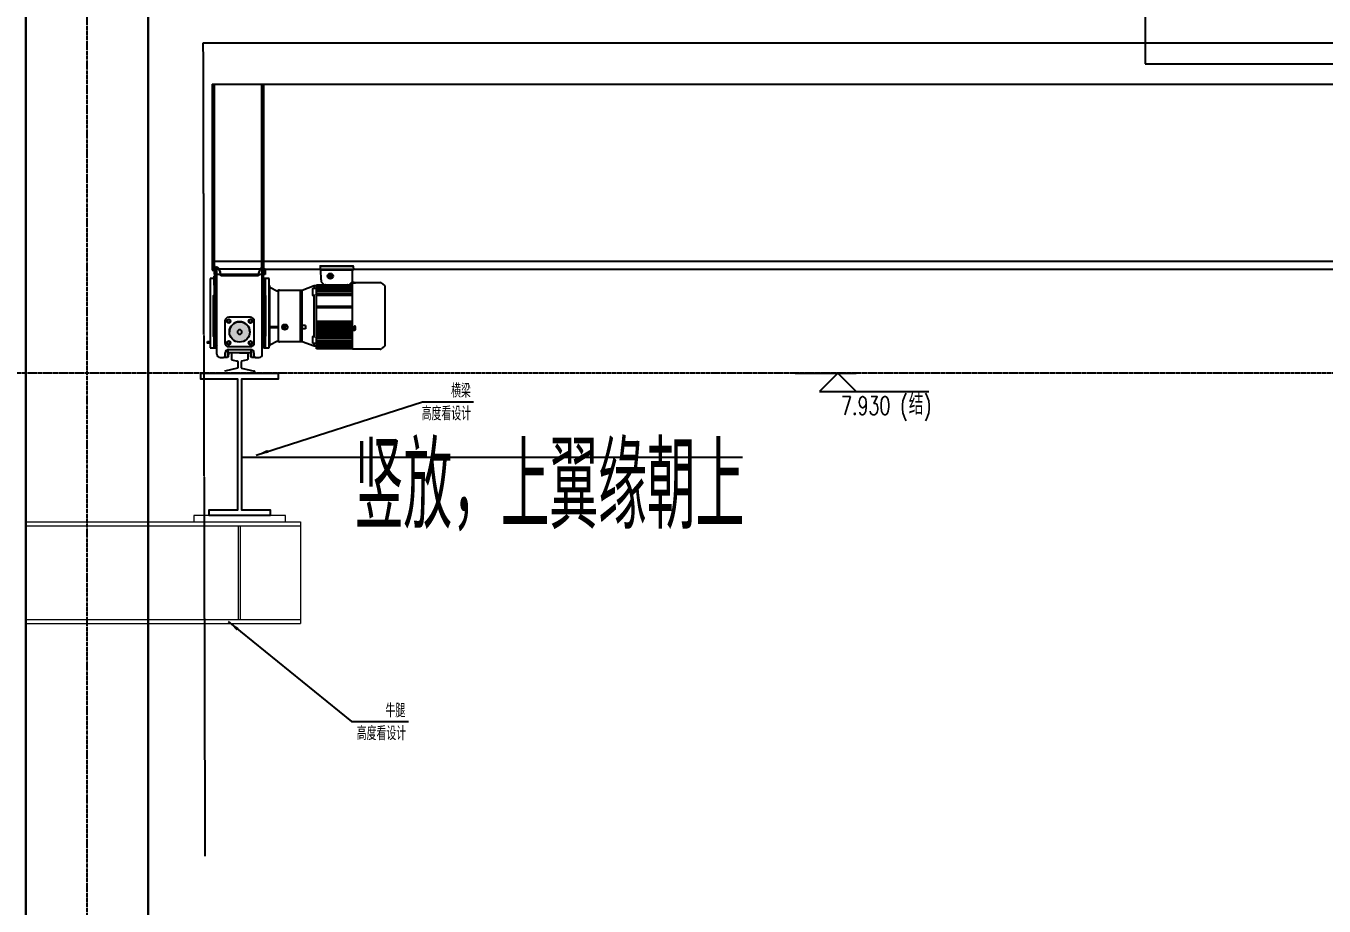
# Model space of a CAD drawing. Extents: x -1899985 to 1774885, y 556286 to 2175695.
# Drawn here: x -1769410 to -1763031, y 573569 to 577893 of the extents above; entities that cross this region are included whole.
import ezdxf
from ezdxf.enums import TextEntityAlignment as Align

# ---------------------------------------------------------------- set-up
doc = ezdxf.new("R2010")
doc.units = 0
doc.header["$LTSCALE"] = 10
doc.header["$MEASUREMENT"] = 0
for name, pattern in [('20剖面图$0$__DASH', [0.35, 0.25, -0.1]), ('20剖面图$0$DASH', [0.35, 0.25, -0.1]), ('20剖面图$0$DOTE', [2.42, 2, -0.2, 0.02, -0.2]), ('20剖面图$0$HIDDEN', [0.375, 0.25, -0.125])]:
    doc.linetypes.add(name, pattern=pattern)
doc.layers.get('Defpoints').update_dxf_attribs({"color": 210})
for name, color, linetype in [('20剖面图$0$06A-01-03', 7, 'Continuous'), ('20剖面图$0$5剖面线层', 2, 'Continuous'), ('20剖面图$0$A-AXIS-DOTE', 14, '20剖面图$0$DOTE'), ('20剖面图$0$A-LIN-V', 9, 'Continuous'), ('20剖面图$0$A-SFCE', 30, 'Continuous'), ('20剖面图$0$COLUMN', 9, 'Continuous'), ('20剖面图$0$CRANE', 11, '20剖面图$0$HIDDEN'), ('20剖面图$0$DIM_ELEV', 3, 'Continuous'), ('20剖面图$0$FAG16-10.01MA1-被', 7, 'Continuous'), ('20剖面图$0$FAG16-10.02MA1-被', 7, 'Continuous'), ('20剖面图$0$FAG16-10MA1-端梁结构', 7, 'Continuous'), ('20剖面图$0$FAG16-20.02MA1-轴', 7, 'Continuous'), ('20剖面图$0$FHSGH10105-主梁-01', 7, 'Continuous'), ('20剖面图$0$FHSGH10105-主梁-02', 7, 'Continuous'), ('20剖面图$0$FHSGH10105-主梁-04', 7, 'Continuous'), ('20剖面图$0$FHSGH10105-主梁-06', 7, 'Continuous'), ('20剖面图$0$G80接口', 7, 'Continuous'), ('20剖面图$0$G80箱体', 7, 'Continuous'), ('20剖面图$0$PUB_TEXT', 7, 'Continuous'), ('20剖面图$0$S-SGJ', 21, 'Continuous'), ('20剖面图$0$六角头螺栓_M5-135', 7, 'Continuous'), ('20剖面图$0$后端盖', 7, 'Continuous'), ('20剖面图$0$左缓冲器_M', 7, 'Continuous'), ('20剖面图$0$建-尺寸', 3, 'Continuous'), ('20剖面图$0$建-引出', 3, 'Continuous'), ('20剖面图$0$建-文字', 7, 'Continuous'), ('20剖面图$0$接线盒', 7, 'Continuous'), ('20剖面图$0$接线盒盖', 7, 'Continuous'), ('20剖面图$0$机壳', 7, 'Continuous'), ('20剖面图$0$电机接线盒密封垫', 7, 'Continuous'), ('20剖面图$0$端梁装置_M', 7, 'Continuous'), ('20剖面图$0$端盖', 7, 'Continuous'), ('20剖面图$0$连接板', 7, 'Continuous'), ('20剖面图$0$齿轴1', 7, 'Continuous'), ('A-LIN-V', 9, 'Continuous')]:
    doc.layers.add(name, color=color, linetype=linetype)
doc.layers.add('20剖面图$0$S-bkl', color=4, linetype='Continuous', lineweight=0)
doc.styles.add('20剖面图$0$_TCH_DIM', font='SIMPLEX', dxfattribs={"bigfont": 'GBCBIG'})
doc.styles.add('20剖面图$0$A-DIM_T3', font='SIMPLEX', dxfattribs={"width": 0.705882, "bigfont": 'GBCBIG'})
doc.styles.add('20剖面图$0$A-STANDARD', font='SIMPLEX', dxfattribs={"bigfont": 'GBCBIG'})
doc.styles.add('20剖面图$0$TSSD_Rein', font='tj-romans1.shx', dxfattribs={"width": 0.7, "bigfont": 'tj-hztxt.shx'})
doc.dimstyles.new('20剖面图$0$A-DIM&&50', dxfattribs={"dimtxt": 148.75, "dimasz": 50, "dimexe": 50, "dimexo": 50, "dimgap": 63.125, "dimtad": 1, "dimdec": 0, "dimzin": 0, "dimdsep": 46, "dimtxsty": '20剖面图$0$A-DIM_T3', "dimblk": '20剖面图$0$_ArchTick', "dimcen": 0.09, "dimclrt": 7, "dimazin": 2, "dimtfac": 1, "dimtdec": 0, "dimtix": 1, "dimtmove": 2, "dimatfit": 3, "dimfxl": 1, "dimtolj": 1, "dimtzin": 0, "dimarcsym": 0})

# ---------------------------------------------------------------- blocks, each defined once
blk = doc.blocks.new('20剖面图$0$_ArchTick')
at = {"color": 0, "linetype": 'ByBlock', "const_width": 0.4}
blk.add_lwpolyline([(-0.5, -0.5), (0.5, 0.5)], dxfattribs=at)
blk = doc.blocks.new('*D548')
at = {"layer": '20剖面图$0$建-尺寸', "color": 0, "lineweight": -2, "transparency": 16777216}
for p, q in [((-519.6, 2150), (-519.6, 2200)), ((-160, 2150), (-569.6, 2150)), ((-519.6, 2100), (-519.6, 2150)), ((-160, 2100), (-569.6, 2100)), ((-519.6, 2100), (-519.6, 2050))]:
    blk.add_line(p, q, dxfattribs=at)
at = {"layer": 'Defpoints', "color": 0, "transparency": 16777216}
for p in [(-519.6, 2150), (-110, 2150), (-110, 2100)]:
    blk.add_point(p, dxfattribs=at)
at = {"layer": '20剖面图$0$建-尺寸', "color": 0, "lineweight": -2, "transparency": 16777216, "xscale": 50, "yscale": 50, "zscale": 50}
for p, rotation in [((-519.6, 2150), 270), ((-519.6, 2100), 90)]:
    blk.add_blockref('20剖面图$0$_ArchTick', p, dxfattribs=dict(at, rotation=rotation))
at = {"layer": '20剖面图$0$建-尺寸', "color": 7, "transparency": 16777216, "insert": (-657.1, 2125), "char_height": 148.75, "attachment_point": 5, "rotation": 90, "style": '20剖面图$0$A-DIM_T3'}
blk.add_mtext('\\A1;50', dxfattribs=at)
blk = doc.blocks.new('*D549')
at = {"layer": '20剖面图$0$建-尺寸', "color": 0, "lineweight": -2, "transparency": 16777216}
for p, q in [((-160, 2100), (-569.6, 2100)), ((-519.6, 300), (-519.6, 2100)), ((-160, 300), (-569.6, 300))]:
    blk.add_line(p, q, dxfattribs=at)
at = {"layer": 'Defpoints', "color": 0, "transparency": 16777216}
for p in [(-519.6, 2100), (-110, 2100), (-110, 300)]:
    blk.add_point(p, dxfattribs=at)
at = {"layer": '20剖面图$0$建-尺寸', "color": 0, "lineweight": -2, "transparency": 16777216, "xscale": 50, "yscale": 50, "zscale": 50}
for p, rotation in [((-519.6, 2100), 90), ((-519.6, 300), 270)]:
    blk.add_blockref('20剖面图$0$_ArchTick', p, dxfattribs=dict(at, rotation=rotation))
at = {"layer": '20剖面图$0$建-尺寸', "color": 7, "transparency": 16777216, "insert": (-657.1, 1200), "char_height": 148.75, "attachment_point": 5, "rotation": 90, "style": '20剖面图$0$A-DIM_T3'}
blk.add_mtext('\\A1;1800', dxfattribs=at)
blk = doc.blocks.new('*D550')
at = {"layer": '20剖面图$0$建-尺寸', "color": 0, "lineweight": -2, "transparency": 16777216}
for p, q in [((-519.6, 300), (-519.6, 350)), ((-160, 300), (-569.6, 300)), ((-519.6, 0), (-519.6, 300)), ((-160, 0), (-569.6, 0)), ((-519.6, 0), (-519.6, -50))]:
    blk.add_line(p, q, dxfattribs=at)
at = {"layer": 'Defpoints', "color": 0, "transparency": 16777216}
for p in [(-519.6, 300), (-110, 300), (-110, 0)]:
    blk.add_point(p, dxfattribs=at)
at = {"layer": '20剖面图$0$建-尺寸', "color": 0, "lineweight": -2, "transparency": 16777216, "xscale": 50, "yscale": 50, "zscale": 50}
for p, rotation in [((-519.6, 300), 270), ((-519.6, 0), 90)]:
    blk.add_blockref('20剖面图$0$_ArchTick', p, dxfattribs=dict(at, rotation=rotation))
at = {"layer": '20剖面图$0$建-尺寸', "color": 7, "transparency": 16777216, "insert": (-657.1, 150), "char_height": 148.75, "attachment_point": 5, "rotation": 90, "style": '20剖面图$0$A-DIM_T3'}
blk.add_mtext('\\A1;300', dxfattribs=at)
blk = doc.blocks.new('*D551')
at = {"layer": '20剖面图$0$建-尺寸', "color": 0, "lineweight": -2, "transparency": 16777216}
for p, q in [((-3050, 650), (-3050, 1110.2)), ((3050, 650), (3050, 1110.2)), ((-3050, 1060.2), (3050, 1060.2))]:
    blk.add_line(p, q, dxfattribs=at)
at = {"layer": 'Defpoints', "color": 0, "transparency": 16777216}
for p in [(3050, 1060.2), (-3050, 600), (3050, 600)]:
    blk.add_point(p, dxfattribs=at)
at = {"layer": '20剖面图$0$建-尺寸', "color": 0, "lineweight": -2, "transparency": 16777216, "xscale": 50, "yscale": 50, "zscale": 50, "rotation": 180}
blk.add_blockref('20剖面图$0$_ArchTick', (-3050, 1060.2), dxfattribs=at)
at = {"layer": '20剖面图$0$建-尺寸', "color": 0, "lineweight": -2, "transparency": 16777216, "xscale": 50, "yscale": 50, "zscale": 50}
blk.add_blockref('20剖面图$0$_ArchTick', (3050, 1060.2), dxfattribs=at)
at = {"layer": '20剖面图$0$建-尺寸', "color": 7, "transparency": 16777216, "insert": (382.4, 1197.7), "char_height": 148.75, "attachment_point": 5, "style": '20剖面图$0$A-DIM_T3'}
blk.add_mtext('\\A1;6100', dxfattribs=at)
blk = doc.blocks.new('20剖面图$0$zw$F472')
at = {"layer": '20剖面图$0$5剖面线层'}
h = blk.add_hatch(color=250, dxfattribs=at)
h.dxf.hatch_style = 1
h.paths.add_polyline_path([(78, 46, 1), (14, 46, 1)])
at = {"layer": '20剖面图$0$左缓冲器_M', "color": 7, "linetype": 'Continuous'}
for p, q in [((80, 92), (12, 92)), ((80, 92), (12, 92)), ((0, 80), (0, 12)), ((92, 12), (92, 80)), ((12, 0), (80, 0))]:
    blk.add_line(p, q, dxfattribs=at)
blk.add_circle((46, 46), 32, dxfattribs=at)
blk.add_circle((46, 46), 32, dxfattribs=at)
for centre, radius, start, end in [((12, 80), 12, 90, 180), ((12, 80), 12, 90, 180), ((12, 80), 5.76, 0, 359.9997), ((80, 80), 5.77, 0, 359.9997), ((80, 80), 5.76, 138.2865, 359.9997), ((80, 80), 12, 0, 90), ((80, 80), 12, 0, 90), ((80, 80), 5.76, 0, 30.6637), ((12, 80), 5.76, 179.9997, 359.9997), ((46, 46), 32, 0, 179.9997), ((80, 80), 5.76, 179.9997, 359.9997), ((12, 12), 12, 180, 270), ((12, 12), 5.76, 0, 359.9997), ((12, 12), 5.76, 179.9997, 359.9997), ((80, 12), 5.76, 0, 359.9997), ((80, 12), 5.76, 179.9997, 359.9997), ((80, 12), 5.77, 240.2721, 271.2954), ((80, 12), 5.77, 240.2724, 271.2951), ((80, 12), 12, 270, 0)]:
    blk.add_arc(centre, radius, start, end, dxfattribs=at)
at = {"layer": '20剖面图$0$端梁装置_M', "color": 7, "linetype": 'Continuous'}
for centre, start in [((12, 80), 0), ((80, 80), 0), ((12, 80), 179.9997), ((80, 80), 179.9997), ((12, 12), 0), ((12, 12), 179.9997), ((80, 12), 0), ((80, 12), 179.9997)]:
    blk.add_arc(centre, 4.8, start, 359.9997, dxfattribs=at)
blk = doc.blocks.new('20剖面图$0$3243243')
at = {"layer": '20剖面图$0$5剖面线层'}
h = blk.add_hatch(color=4, dxfattribs=at)
h.dxf.hatch_style = 1
h.paths.add_polyline_path([(1563064.9, 576038.9, 1), (1563037.7, 576038.9, 1)])
h = blk.add_hatch(color=4, dxfattribs=at)
h.dxf.hatch_style = 1
h.paths.add_polyline_path([(1562651.3, 575818.1, -0.999997), (1562666.4, 575818.1, -0.999997), (1562651.3, 575818.1)])
h.paths.add_polyline_path([(1562544.4, 575818.1, -0.999997), (1562559.5, 575818.1, -0.999997), (1562544.4, 575818.1)])
h.paths.add_polyline_path([(1562544.4, 575711.2, -0.999997), (1562559.5, 575711.2, -0.999996)])
h.paths.add_polyline_path([(1562651.3, 575711.2, -0.999997), (1562666.4, 575711.2, -0.999997)])
at = {"color": 6, "linetype": '20剖面图$0$DASH'}
for p, q in [((1570255.4, 577182.5), (1562425.4, 577182.5)), ((1562425.4, 577182.5), (1562434.8, 573190))]:
    blk.add_line(p, q, dxfattribs=at)
at = {"color": 4}
blk.add_line((1562734.6, 575744.2), (1562731.5, 575744.2), dxfattribs=at)
at = {"color": 4, "ltscale": 0.5}
for p, q in [((1562565.5, 575660.9), (1562565.5, 575629.8)), ((1562605.4, 575662.5), (1562567.1, 575662.5)), ((1562605.4, 575662.5), (1562643.7, 575662.5)), ((1562645.3, 575660.9), (1562645.3, 575629.8)), ((1562595.8, 575587), (1562533, 575572.5)), ((1562566.7, 575628.3), (1562595.8, 575621.6)), ((1562597, 575620.1), (1562597, 575588.5)), ((1562613.8, 575620.1), (1562613.8, 575588.5)), ((1562644.1, 575628.3), (1562615, 575621.6)), ((1562615, 575587), (1562677.8, 575572.5)), ((1562531.8, 575562.3), (1562655.4, 575562.3)), ((1562679, 575562.3), (1562655.4, 575562.3)), ((1562679, 575570.9), (1562679, 575562.3))]:
    blk.add_line(p, q, dxfattribs=at)
at = {"color": 4}
blk.add_lwpolyline([(1562447.3, 575717.5), (1562460.8, 575717.5), (1562460.8, 575709.7), (1562447.3, 575709.7)], close=True, dxfattribs=at)
at = {"color": 4, "ltscale": 0.5}
for centre, start, end in [((1562567.1, 575660.9), 90, 180), ((1562643.7, 575660.9), 0, 90), ((1562567.1, 575629.8), 180, 257), ((1562595.4, 575620.1), 0, 77), ((1562595.4, 575588.5), 283, 0), ((1562615.4, 575620.1), 103, 180), ((1562615.4, 575588.5), 180, 257), ((1562643.7, 575629.8), 282.99999, 0), ((1562533.4, 575570.9), 103, 180), ((1562677.4, 575570.9), 0, 77)]:
    blk.add_arc(centre, 1.57, start, end, dxfattribs=at)
at = {"layer": '20剖面图$0$06A-01-03', "color": 4, "linetype": 'Continuous'}
for p, q in [((1563160.9, 576006.9), (1563160.9, 576006.8)), ((1563160.9, 576006.9), (1563168, 576006.9)), ((1563168, 576006.8), (1563160.9, 576006.8)), ((1563160.9, 576006.8), (1563160.9, 576006)), ((1563160.9, 575783.4), (1563160.9, 576006)), ((1563160.9, 576006), (1563171.9, 576006)), ((1563168, 576006.9), (1563168, 576006.8)), ((1563168, 576006), (1563168, 576006.8)), ((1563175.8, 576006.5), (1563175.8, 576006.9)), ((1563175.8, 576006.9), (1563296.5, 576006.9)), ((1563301.3, 576005.3), (1563318.2, 575992)), ((1563321.2, 575700.6), (1563321.2, 575985.8)), ((1563168, 575783.4), (1563160.9, 575783.4)), ((1563171.9, 575774.1), (1563160.9, 575774.1)), ((1563160.9, 575774), (1563160.9, 575774.1)), ((1563160.9, 575679.5), (1563160.9, 575774)), ((1563160.9, 575774), (1563171.9, 575774)), ((1563168, 575788.9), (1563168, 575783.4)), ((1563175.8, 575777.9), (1563175.8, 575788.9)), ((1563168, 575679.5), (1563160.9, 575679.5)), ((1563296.5, 575679.5), (1563175.8, 575679.5)), ((1563318.2, 575694.4), (1563301.3, 575681.1))]:
    blk.add_line(p, q, dxfattribs=at)
for centre, radius, start, end in [((1563171.9, 576088.8), 81.9, 267.25098, 272.74902), ((1563296.5, 575999.1), 7.86, 51.84277, 90), ((1563313.3, 575985.8), 7.86, 0, 51.84277), ((1563171.9, 575788.9), 3.93, 359.65217, 180.34783), ((1563171.9, 575778), 3.91, 269.79706, 359.8507), ((1563171.9, 575777.9), 3.91, 269.78729, 359.86274), ((1563171.9, 575597.6), 81.9, 87.25098, 92.74902), ((1563296.5, 575687.3), 7.86, 270, 308.15723), ((1563313.3, 575700.6), 7.86, 308.15723, 0)]:
    blk.add_arc(centre, radius, start, end, dxfattribs=at)
blk.add_open_spline([(1563171.9, 576006), (1563172, 576006), (1563172.2, 576006), (1563172.4, 576006), (1563172.7, 576006), (1563173, 576006), (1563173.5, 576006.1), (1563174.1, 576006.1), (1563174.7, 576006.2), (1563175.2, 576006.2), (1563175.5, 576006.3), (1563175.7, 576006.3), (1563175.8, 576006.4), (1563175.8, 576006.4), (1563175.8, 576006.4), (1563175.8, 576006.5)], degree=3, knots=[0, 0, 0, 0, 0.041659, 0.083241, 0.124924, 0.187526, 0.250171, 0.374622, 0.499792, 0.624328, 0.7493, 0.81163, 0.874211, 0.937221, 1, 1, 1, 1], dxfattribs=at)
at = {"layer": '20剖面图$0$FAG16-10.01MA1-被', "color": 4, "linetype": 'Continuous'}
for p, q in [((1562546.1, 575677.6), (1562546.1, 575638.9)), ((1562549.6, 575642.1), (1562546.1, 575638.9)), ((1562549.6, 575642.1), (1562549.6, 575678.2)), ((1562550.4, 575658), (1562549.6, 575642.1)), ((1562655.7, 575662.5), (1562555.1, 575662.5)), ((1562661.2, 575642.2), (1562660.4, 575658)), ((1562661.2, 575678.2), (1562661.2, 575642.2)), ((1562664.5, 575638.9), (1562661.2, 575642.2)), ((1562664.5, 575638.9), (1562664.5, 575677.6)), ((1562546.1, 575638.9), (1562526.8, 575638.9)), ((1562684, 575638.9), (1562664.5, 575638.9))]:
    blk.add_line(p, q, dxfattribs=at)
for centre, start, end in [((1562555.1, 575657.8), 90, 177), ((1562655.7, 575657.8), 3, 90)]:
    blk.add_arc(centre, 4.71, start, end, dxfattribs=at)
at = {"layer": '20剖面图$0$FAG16-10.02MA1-被', "color": 4, "linetype": 'Continuous'}
for p, q in [((1562476.1, 575942.2), (1562479.3, 575945.3)), ((1562476.1, 575941.2), (1562476.1, 575942.2)), ((1562476.1, 575941.2), (1562476.1, 575744.2)), ((1562479.3, 575945.3), (1562479.3, 575944.3)), ((1562479.3, 575945.3), (1562484.5, 575945.3)), ((1562479.3, 575741.1), (1562479.3, 575944.3)), ((1562484.5, 575944.3), (1562484.5, 575945.3)), ((1562484.5, 575944.3), (1562484.5, 575741.1)), ((1562484.5, 575943), (1562487.5, 575943)), ((1562723.3, 575943), (1562726.3, 575943)), ((1562726.3, 575944.3), (1562726.3, 575945.3)), ((1562726.3, 575945.3), (1562731.5, 575945.3)), ((1562726.3, 575944.3), (1562726.3, 575741.1)), ((1562731.5, 575944.3), (1562731.5, 575945.3)), ((1562731.5, 575945.3), (1562734.6, 575942.2)), ((1562731.5, 575944.3), (1562731.5, 575741.1)), ((1562734.6, 575942.2), (1562734.6, 575941.2)), ((1562734.6, 575744.2), (1562734.6, 575941.2)), ((1562479.3, 575741.1), (1562476.1, 575744.2)), ((1562484.5, 575741.1), (1562479.3, 575741.1)), ((1562487.5, 575743.4), (1562484.5, 575743.4)), ((1562726.3, 575743.4), (1562723.3, 575743.4)), ((1562731.5, 575741.1), (1562726.3, 575741.1))]:
    blk.add_line(p, q, dxfattribs=at)
at = {"layer": '20剖面图$0$FAG16-10MA1-端梁结构', "color": 4, "linetype": 'Continuous'}
for p, q in [((1562487.5, 576085.2), (1562487.5, 575711.2)), ((1562493.8, 575654.6), (1562493.8, 576085.2)), ((1562698.1, 576047.3), (1562512.7, 576047.3)), ((1562512.7, 576041.1), (1562698.1, 576041.1)), ((1562717, 575654.6), (1562717, 576085.2)), ((1562723.3, 575711.2), (1562723.3, 576085.2)), ((1562731.1, 576027.1), (1562723.3, 576027.1)), ((1562731.1, 575995.6), (1562731.1, 576027.1)), ((1562731.1, 575995.6), (1562731.1, 575945.3)), ((1562479.7, 575717.5), (1562479.7, 575741.1)), ((1562479.7, 575717.5), (1562479.7, 575686.1)), ((1562487.5, 575686.1), (1562487.5, 575711.2)), ((1562723.3, 575711.2), (1562723.3, 575686.1)), ((1562731.1, 575741.1), (1562731.1, 575717.5)), ((1562731.1, 575686.1), (1562731.1, 575717.5)), ((1562479.7, 575686.1), (1562487.5, 575686.1)), ((1562534.7, 575646.8), (1562534.7, 575662.5)), ((1562550.4, 575678.2), (1562660.4, 575678.2)), ((1562676.1, 575662.5), (1562676.1, 575646.8)), ((1562723.3, 575686.1), (1562731.1, 575686.1)), ((1562509.5, 575638.9), (1562526.8, 575638.9)), ((1562684, 575638.9), (1562701.3, 575638.9))]:
    blk.add_line(p, q, dxfattribs=at)
for centre, radius, start, end in [((1562474, 576048.9), 38.7, 357.67665, 69.50368), ((1562457.8, 576043.7), 54.9, 357.2127, 49.05014), ((1562753, 576043.7), 54.9, 130.94986, 182.7873), ((1562736.8, 576048.9), 38.7, 110.49632, 182.32335), ((1562605.4, 575764.6), 11, 0, 180), ((1562512.7, 575711.2), 25.1, 180, 221.40962), ((1562605.4, 575764.6), 11, 180, 0), ((1562698.1, 575711.2), 25.1, 318.59038, 0), ((1562509.5, 575654.6), 15.7, 180, 270), ((1562526.8, 575646.8), 7.86, 270, 0), ((1562550.4, 575662.5), 15.7, 90, 180), ((1562660.4, 575662.5), 15.7, 0, 90), ((1562684, 575646.8), 7.86, 180, 270), ((1562701.3, 575654.6), 15.7, 270, 0)]:
    blk.add_arc(centre, radius, start, end, dxfattribs=at)
at = {"layer": '20剖面图$0$FAG16-20.02MA1-轴', "color": 4, "linetype": 'Continuous'}
for p, q in [((1562460.8, 576027.1), (1562460.8, 575995.6)), ((1562479.7, 576027.1), (1562460.8, 576027.1)), ((1562731.1, 576027.1), (1562731.1, 575995.6)), ((1562750, 576027.1), (1562731.1, 576027.1)), ((1562750, 575995.6), (1562750, 576027.1)), ((1562460.8, 575995.6), (1562460.8, 575717.5)), ((1562731.1, 575945.3), (1562731.1, 575995.6)), ((1562750, 575717.5), (1562750, 575995.6)), ((1562460.8, 575717.5), (1562460.8, 575686.1)), ((1562479.7, 575741.1), (1562479.7, 575717.5)), ((1562479.7, 575686.1), (1562479.7, 575717.5)), ((1562731.1, 575717.5), (1562731.1, 575741.1)), ((1562731.1, 575717.5), (1562731.1, 575686.1)), ((1562750, 575686.1), (1562750, 575717.5)), ((1562460.8, 575686.1), (1562479.7, 575686.1)), ((1562731.1, 575686.1), (1562750, 575686.1))]:
    blk.add_line(p, q, dxfattribs=at)
at = {"layer": '20剖面图$0$FHSGH10105-主梁-01', "color": 4, "linetype": 'Continuous'}
for p, q in [((1562470.6, 576982.5), (1562470.6, 576224.5)), ((1562479.7, 576982.5), (1562479.7, 576224.5)), ((1562470.6, 576224.5), (1562479.7, 576224.5)), ((1562470.6, 576224.5), (1562470.6, 576067.4)), ((1562479.7, 576224.5), (1562479.7, 576067.4)), ((1562470.6, 576067.4), (1562479.7, 576067.4))]:
    blk.add_line(p, q, dxfattribs=at)
at = {"layer": '20剖面图$0$FHSGH10105-主梁-02', "color": 4, "linetype": 'Continuous'}
for p, q in [((1562715.4, 576224.9), (1562715.4, 576982.5)), ((1562724.4, 576224.9), (1562724.4, 576982.5)), ((1562715.4, 576072.5), (1562715.4, 576224.9)), ((1562724.4, 576224.9), (1562715.4, 576224.9)), ((1562724.4, 576072.5), (1562724.4, 576224.9)), ((1562724.4, 576072.5), (1562715.4, 576072.5))]:
    blk.add_line(p, q, dxfattribs=at)
at = {"layer": '20剖面图$0$FHSGH10105-主梁-04', "color": 4, "linetype": 'Continuous'}
blk.add_line((1562470.6, 576982.5), (1570255.4, 576982.5), dxfattribs=at)
at = {"layer": '20剖面图$0$FHSGH10105-主梁-06', "color": 4, "linetype": 'Continuous'}
for p, q in [((1562479.7, 576111.8), (1562715.4, 576111.8)), ((1562724.4, 576111.8), (1570255.4, 576111.8)), ((1562731.1, 576072.5), (1570255.4, 576072.5))]:
    blk.add_line(p, q, dxfattribs=at)
at = {"layer": '20剖面图$0$G80接口', "color": 4, "linetype": 'Continuous'}
for p, q in [((1562904.8, 575715.9), (1562904.8, 575970.5)), ((1562904.8, 575970.5), (1562912.6, 575970.5)), ((1562912.6, 575970.5), (1562972.3, 575992.5)), ((1562912.6, 575796.1), (1562912.6, 575970.5)), ((1562964.5, 575978.9), (1562964.5, 575978.3)), ((1562964.5, 575977.6), (1562964.5, 575978.3)), ((1562983.3, 575978.3), (1562964.5, 575978.3)), ((1562964.5, 575968.6), (1562964.5, 575977.6)), ((1562964.5, 575966.5), (1562964.5, 575968.6)), ((1562964.5, 575943.4), (1562964.5, 575966.5)), ((1562972.3, 575992.5), (1562972.3, 575979)), ((1562972.3, 575992.5), (1562983.3, 575992.5)), ((1562983.3, 575987.1), (1562983.3, 575980.1)), ((1562983.3, 575968.6), (1562983.3, 575977.6)), ((1562983.3, 575953.1), (1562983.3, 575962.9)), ((1562964.5, 575943.4), (1562964.5, 575941.1)), ((1562972.3, 575739.5), (1562972.3, 575946.9)), ((1562983.3, 575889.9), (1562983.3, 575944.8)), ((1562983.3, 575816), (1562983.3, 575882.3)), ((1562929.6, 575796.1), (1562912.6, 575796.1)), ((1562912.6, 575780.3), (1562912.6, 575796.1)), ((1562929.6, 575780.3), (1562912.6, 575780.3)), ((1562912.6, 575715.9), (1562912.6, 575780.3)), ((1562983.3, 575801.2), (1562983.3, 575810)), ((1562983.3, 575784.3), (1562983.3, 575792.1)), ((1562983.3, 575766.4), (1562983.3, 575774.9)), ((1562912.6, 575715.9), (1562904.8, 575715.9)), ((1562972.3, 575693.9), (1562912.6, 575715.9)), ((1562964.5, 575745.3), (1562964.5, 575743)), ((1562964.5, 575719.9), (1562964.5, 575743)), ((1562964.5, 575717.8), (1562964.5, 575719.9)), ((1562964.5, 575708.9), (1562964.5, 575717.8)), ((1562964.5, 575708.1), (1562964.5, 575708.9)), ((1562964.5, 575708.1), (1562964.5, 575707.5)), ((1562983.3, 575708.1), (1562964.5, 575708.1)), ((1562972.3, 575693.9), (1562972.3, 575707.4)), ((1562983.3, 575753.5), (1562983.3, 575760.5)), ((1562983.3, 575741.6), (1562983.3, 575746.5)), ((1562983.3, 575723.5), (1562983.3, 575733.3)), ((1562983.3, 575708.9), (1562983.3, 575717.8)), ((1562983.3, 575693.9), (1562972.3, 575693.9))]:
    blk.add_line(p, q, dxfattribs=at)
for centre, radius, start, end in [((1562972, 575979), 0.34, 332.07694, 0.27003), ((1564540.7, 576449.1), 1646.8, 197.68749, 197.74706), ((1562971.5, 575946.9), 0.868, 359.56701, 17.36443), ((1562957.9, 575788.2), 29.4, 164.48016, 195.51984), ((1564541.2, 575237.2), 1647.3, 162.25295, 162.3125), ((1562971.5, 575739.5), 0.868, 342.63557, 0.43299), ((1562972, 575707.4), 0.34, 359.72997, 27.92306)]:
    blk.add_arc(centre, radius, start, end, dxfattribs=at)
for points, knots in [([(1562972.3, 575978.8), (1562972.3, 575978.8), (1562972.2, 575978.7), (1562972.2, 575978.6), (1562972.1, 575978.5), (1562972, 575978.5), (1562972, 575978.4), (1562972, 575978.4), (1562972, 575978.4), (1562971.9, 575978.4), (1562971.9, 575978.4), (1562971.9, 575978.4), (1562971.9, 575978.4), (1562971.8, 575978.4), (1562971.8, 575978.4), (1562971.8, 575978.3), (1562971.8, 575978.3), (1562971.8, 575978.3), (1562971.8, 575978.3), (1562971.8, 575978.3), (1562971.8, 575978.3), (1562971.8, 575978.3), (1562971.8, 575978.3), (1562971.8, 575978.3)], [0, 0, 0, 0, 0.125, 0.25, 0.375, 0.5, 0.625, 0.625, 0.65625, 0.65625, 0.6875, 0.75, 0.875, 0.875, 0.9375, 0.96875, 0.984375, 0.988281, 0.988281, 0.990234, 0.990234, 0.992187, 1, 1, 1, 1]), ([(1562972.3, 575707.6), (1562972.3, 575707.6), (1562972.2, 575707.7), (1562972.2, 575707.8), (1562972.1, 575707.9), (1562972.1, 575707.9), (1562972, 575708), (1562972, 575708), (1562972, 575708), (1562972, 575708), (1562971.9, 575708), (1562971.9, 575708.1), (1562971.8, 575708.1), (1562971.8, 575708.1), (1562971.8, 575708.1), (1562971.8, 575708.1), (1562971.8, 575708.1), (1562971.8, 575708.1), (1562971.8, 575708.1), (1562971.8, 575708.1), (1562971.8, 575708.1)], [0, 0, 0, 0, 0.125, 0.25, 0.375, 0.5, 0.5, 0.5625, 0.5625, 0.625, 0.75, 0.875, 0.875, 0.9375, 0.96875, 0.984375, 0.988281, 0.988281, 0.992188, 1, 1, 1, 1])]:
    blk.add_open_spline(points, degree=3, knots=knots, dxfattribs=at)
at = {"layer": '20剖面图$0$G80箱体', "color": 4, "linetype": 'Continuous'}
for p, q in [((1562750, 575992.5), (1562754.7, 575992.5)), ((1562754.7, 575693.9), (1562754.7, 575992.5)), ((1562754.7, 575984.6), (1562757.8, 575983)), ((1562757.8, 575983), (1562787.7, 575967.3)), ((1562787.7, 575967.3), (1562792.2, 575967.3)), ((1562795.7, 575967.3), (1562792.2, 575967.3)), ((1562794.8, 575964), (1562794.8, 575793.7)), ((1562801, 575970.5), (1562904.8, 575970.5)), ((1562904.8, 575970.5), (1562904.8, 575715.9)), ((1562757.8, 575790.6), (1562787.7, 575790.6)), ((1562757.8, 575785.8), (1562787.7, 575785.8)), ((1562787.7, 575790.6), (1562792.2, 575790.6)), ((1562787.7, 575790.6), (1562787.7, 575785.8)), ((1562787.7, 575785.8), (1562792.2, 575785.8)), ((1562794.8, 575782.7), (1562794.8, 575722.4)), ((1562795.7, 575793.6), (1562795.7, 575782.8)), ((1562757.8, 575703.4), (1562787.7, 575719.1)), ((1562787.7, 575719.1), (1562792.2, 575719.1)), ((1562792.2, 575719.1), (1562795.7, 575719.1)), ((1562904.8, 575715.9), (1562801, 575715.9)), ((1562754.7, 575693.9), (1562750, 575693.9)), ((1562757.8, 575703.4), (1562754.7, 575701.8))]:
    blk.add_line(p, q, dxfattribs=at)
for radius in [13.4, 5.43]:
    blk.add_circle((1562827.8, 575788.2), radius, dxfattribs=at)
for centre, radius, start, end in [((1562801.1, 575964), 6.35, 147.95699, 180.0192), ((1562801, 575964.2), 6.29, 90, 149.58944), ((1562757.8, 575793.7), 3.14, 180, 270), ((1562757.8, 575782.7), 3.14, 90, 180), ((1562801.1, 575722.4), 6.35, 179.98073, 212.04308), ((1562801, 575722.2), 6.29, 210.38929, 270)]:
    blk.add_arc(centre, radius, start, end, dxfattribs=at)
for points, degree, knots in [([(1562794.8, 575793.7), (1562794.8, 575793.3), (1562794.7, 575792.9), (1562794.4, 575792.1), (1562794.1, 575791.8), (1562793.5, 575791.2), (1562793.2, 575791), (1562792.4, 575790.6), (1562792, 575790.6), (1562791.6, 575790.6)], 3, [0, 0, 0, 0, 0.25, 0.25, 0.5, 0.5, 0.75, 0.75, 1, 1, 1, 1]), ([(1562791.6, 575785.8), (1562792, 575785.8), (1562792.4, 575785.8), (1562793.2, 575785.5), (1562793.5, 575785.2), (1562794.1, 575784.6), (1562794.4, 575784.3), (1562794.7, 575783.5), (1562794.8, 575783.1), (1562794.8, 575782.7)], 3, [0, 0, 0, 0, 0.25, 0.25, 0.5, 0.5, 0.75, 0.75, 1, 1, 1, 1]), ([(1562792.2, 575790.6), (1562792.9, 575790.6), (1562793.5, 575790.8), (1562794.1, 575791), (1562794.6, 575791.4), (1562794.8, 575791.6), (1562795, 575791.8), (1562795.2, 575792.1), (1562795.4, 575792.4), (1562795.5, 575792.6), (1562795.6, 575792.9), (1562795.7, 575793.3), (1562795.7, 575793.6)], 2, [0, 0, 0, 0.25, 0.25, 0.5, 0.5, 0.625, 0.625, 0.75, 0.75, 0.875, 0.875, 1, 1, 1]), ([(1562795.7, 575782.8), (1562795.7, 575783.5), (1562795.4, 575784), (1562795.2, 575784.3), (1562795, 575784.6), (1562794.8, 575784.8), (1562794.6, 575785), (1562794.1, 575785.4), (1562793.5, 575785.6), (1562792.9, 575785.8), (1562792.2, 575785.8)], 2, [0, 0, 0, 0.25, 0.25, 0.375, 0.375, 0.5, 0.5, 0.75, 0.75, 1, 1, 1])]:
    blk.add_open_spline(points, degree=degree, knots=knots, dxfattribs=at)
at = {"layer": '20剖面图$0$六角头螺栓_M5-135', "color": 4, "linetype": 'Continuous'}
for p, q in [((1562983.3, 575971), (1563002.7, 575971)), ((1563002.7, 575971), (1563157.8, 575971)), ((1563002.7, 575715.4), (1562983.3, 575715.4)), ((1563157.8, 575715.4), (1563002.7, 575715.4))]:
    blk.add_line(p, q, dxfattribs=at)
at = {"layer": '20剖面图$0$后端盖', "color": 4, "linetype": 'Continuous'}
for p, q in [((1563157.8, 576004), (1563157.8, 576004.3)), ((1563157.8, 576004.3), (1563160.9, 576004.3)), ((1563157.8, 576004), (1563157.8, 576002.7)), ((1563157.8, 576002.7), (1563157.8, 575994.9)), ((1563157.8, 575987.1), (1563157.8, 575980.1)), ((1563157.8, 575978.7), (1563160.9, 575978.7)), ((1563157.8, 575978.4), (1563157.8, 575967.7)), ((1563157.8, 575956.3), (1563157.8, 575956.5)), ((1563157.8, 575956.3), (1563157.8, 575953.1)), ((1563157.8, 575945.6), (1563157.8, 575889.9)), ((1563157.8, 575883.6), (1563157.8, 575816)), ((1563157.8, 575810), (1563157.8, 575801.6)), ((1563157.8, 575795.6), (1563157.8, 575780.8)), ((1563157.8, 575774.9), (1563157.8, 575766.4)), ((1563157.8, 575760.5), (1563157.8, 575752.8)), ((1563157.8, 575746.5), (1563157.8, 575740.8)), ((1563157.8, 575732.8), (1563157.8, 575730.1)), ((1563157.8, 575729.9), (1563157.8, 575730.1)), ((1563157.8, 575718.7), (1563157.8, 575708)), ((1563160.9, 575707.7), (1563157.8, 575707.7)), ((1563157.8, 575682.4), (1563157.8, 575682.1)), ((1563160.9, 575682.1), (1563157.8, 575682.1))]:
    blk.add_line(p, q, dxfattribs=at)
blk.add_circle((1563171.9, 575788.2), 2.55, dxfattribs=at)
at = {"layer": '20剖面图$0$接线盒', "color": 4, "linetype": 'Continuous'}
for p, q in [((1563005.8, 576021.3), (1563004.9, 576069.6)), ((1563159.7, 576021.3), (1563160.5, 576069.6)), ((1563005.8, 576021.3), (1563005.9, 576012.7)), ((1563006.9, 576010.5), (1563021.2, 575996.5)), ((1563021.8, 575996.5), (1563021.2, 575996.5)), ((1563021.8, 575996.5), (1563028.1, 575996.5)), ((1563029.6, 575996.5), (1563028.1, 575996.5)), ((1563029.6, 575996.5), (1563135.8, 575996.5)), ((1563137.4, 575996.5), (1563135.8, 575996.5)), ((1563137.4, 575996.5), (1563143.6, 575996.5)), ((1563144.3, 575996.5), (1563143.6, 575996.5)), ((1563144.3, 575996.5), (1563158.6, 576010.5)), ((1563159.5, 576012.7), (1563159.7, 576021.3))]:
    blk.add_line(p, q, dxfattribs=at)
blk.add_circle((1563051.3, 576038.9), 13.6, dxfattribs=at)
for centre, start, end in [((1563009.1, 576012.8), 181, 225.5), ((1563156.4, 576012.8), 314.5, 359)]:
    blk.add_arc(centre, 3.14, start, end, dxfattribs=at)
at = {"layer": '20剖面图$0$接线盒盖', "color": 4, "linetype": 'Continuous'}
for p, q in [((1563002.1, 576089.5), (1563163.3, 576089.5)), ((1563002.1, 576089), (1563002.1, 576089.5)), ((1563002.1, 576089), (1563002.1, 576088.4)), ((1563002.1, 576088.4), (1563009.2, 576088.4)), ((1563009.2, 576088.4), (1563156.3, 576088.4)), ((1563156.3, 576088.4), (1563163.3, 576088.4)), ((1563163.3, 576089), (1563164.1, 576088.9)), ((1563001.3, 576087.7), (1563001, 576069.6)), ((1563001, 576069.6), (1563008.9, 576069.6)), ((1563008.9, 576069.6), (1563156.6, 576069.6)), ((1563156.6, 576069.6), (1563164.4, 576069.6)), ((1563164.1, 576087.7), (1563164.4, 576069.6))]:
    blk.add_line(p, q, dxfattribs=at)
for centre, radius, start, end in [((1563002.1, 576088.8), 0.79, 91.63649, 171.01573), ((1563002.1, 576088.8), 0.786, 90, 91.40028), ((1563163.3, 576088.8), 0.786, 88.59972, 90), ((1563158.3, 576089.3), 5, 356.84547, 3.15453), ((1563163.3, 576088.8), 0.791, 9.08588, 88.26189), ((1563163.3, 576087.7), 0.786, 1.00383, 89.99617), ((1563163.3, 576088.8), 0.785, 0.9973, 8.75076)]:
    blk.add_arc(centre, radius, start, end, dxfattribs=at)
blk.add_open_spline([(1563002.1, 576088.4), (1563001.9, 576088.4), (1563001.7, 576088.4), (1563001.4, 576088.1), (1563001.3, 576087.9), (1563001.3, 576087.7)], degree=3, knots=[0, 0, 0, 0, 0.5, 0.5, 1, 1, 1, 1], dxfattribs=at)
at = {"layer": '20剖面图$0$机壳', "color": 4, "linetype": 'Continuous'}
for p, q in [((1562983.3, 575991.8), (1562983.3, 575994.9)), ((1563157.8, 575994.9), (1562983.3, 575994.9)), ((1562983.3, 575987.1), (1562983.3, 575991.8)), ((1563157.8, 575991.8), (1562983.3, 575991.8)), ((1563157.8, 575987.1), (1562983.3, 575987.1)), ((1562983.3, 575975.9), (1562983.3, 575980.1)), ((1563157.8, 575980.1), (1562983.3, 575980.1)), ((1563157.8, 575975.9), (1562983.3, 575975.9)), ((1563157.8, 575972.6), (1562983.3, 575972.6)), ((1562983.3, 575965.6), (1562983.3, 575970.4)), ((1563157.8, 575970.4), (1562983.3, 575970.4)), ((1562983.3, 575962.9), (1562983.3, 575965.6)), ((1563157.8, 575965.6), (1562983.3, 575965.6)), ((1563157.8, 575994.9), (1563157.8, 575991.8)), ((1563157.8, 575991.8), (1563157.8, 575987.1)), ((1563157.8, 575980.1), (1563157.8, 575975.9)), ((1563157.8, 575970.4), (1563157.8, 575965.6)), ((1563157.8, 575965.6), (1563157.8, 575956.5)), ((1563157.8, 575953.6), (1562983.3, 575953.6)), ((1562983.3, 575951), (1562983.3, 575953.1)), ((1563157.8, 575953.1), (1562983.3, 575953.1)), ((1562983.3, 575944.8), (1562983.3, 575951)), ((1563157.8, 575951), (1562983.3, 575951)), ((1563157.8, 575944), (1562983.3, 575944)), ((1563157.8, 575953.1), (1563157.8, 575951)), ((1563157.8, 575951), (1563157.8, 575945.6)), ((1562983.3, 575887.7), (1562983.3, 575889.9)), ((1563157.8, 575889.9), (1562983.3, 575889.9)), ((1562983.3, 575882.9), (1562983.3, 575887.7)), ((1563157.8, 575887.7), (1562983.3, 575887.7)), ((1563157.8, 575882.3), (1562983.3, 575882.3)), ((1563157.8, 575889.9), (1563157.8, 575887.7)), ((1563157.8, 575887.7), (1563157.8, 575883.6)), ((1562983.3, 575813.6), (1562983.3, 575816)), ((1563157.8, 575816), (1562983.3, 575816)), ((1562983.3, 575810.4), (1562983.3, 575813.6)), ((1563157.8, 575813.6), (1562983.3, 575813.6)), ((1563157.8, 575810), (1562983.3, 575810)), ((1563157.8, 575801.6), (1562983.3, 575801.6)), ((1562983.3, 575798.4), (1562983.3, 575801.2)), ((1562983.3, 575792.1), (1562983.3, 575798.4)), ((1563157.8, 575798.4), (1562983.3, 575798.4)), ((1563157.8, 575792.1), (1562983.3, 575792.1)), ((1562983.3, 575778), (1562983.3, 575784.3)), ((1563157.8, 575784.3), (1562983.3, 575784.3)), ((1562983.3, 575775.2), (1562983.3, 575778)), ((1563157.8, 575778), (1562983.3, 575778)), ((1563157.8, 575774.9), (1562983.3, 575774.9)), ((1563157.8, 575816), (1563157.8, 575813.6)), ((1563157.8, 575813.6), (1563157.8, 575810.8)), ((1563157.8, 575800.8), (1563157.8, 575798.4)), ((1563157.8, 575798.4), (1563157.8, 575792.1)), ((1563157.8, 575784.3), (1563157.8, 575778)), ((1563157.8, 575778), (1563157.8, 575775.6)), ((1563157.8, 575766.4), (1562983.3, 575766.4)), ((1562983.3, 575762.8), (1562983.3, 575766)), ((1562983.3, 575760.5), (1562983.3, 575762.8)), ((1563157.8, 575762.8), (1562983.3, 575762.8)), ((1563157.8, 575760.5), (1562983.3, 575760.5)), ((1563157.8, 575754.1), (1562983.3, 575754.1)), ((1562983.3, 575748.7), (1562983.3, 575753.5)), ((1562983.3, 575746.5), (1562983.3, 575748.7)), ((1563157.8, 575748.7), (1562983.3, 575748.7)), ((1563157.8, 575746.5), (1562983.3, 575746.5)), ((1563157.8, 575742.5), (1562983.3, 575742.5)), ((1562983.3, 575735.4), (1562983.3, 575741.6)), ((1562983.3, 575733.3), (1562983.3, 575735.4)), ((1563157.8, 575735.4), (1562983.3, 575735.4)), ((1563157.8, 575733.3), (1562983.3, 575733.3)), ((1563157.8, 575732.8), (1562983.3, 575732.8)), ((1562983.3, 575720.8), (1562983.3, 575723.5)), ((1562983.3, 575716), (1562983.3, 575720.8)), ((1563157.8, 575720.8), (1562983.3, 575720.8)), ((1563157.8, 575716), (1562983.3, 575716)), ((1563157.8, 575713.8), (1562983.3, 575713.8)), ((1562983.3, 575706.3), (1562983.3, 575710.5)), ((1563157.8, 575710.5), (1562983.3, 575710.5)), ((1562983.3, 575697), (1562983.3, 575706.3)), ((1563157.8, 575706.3), (1562983.3, 575706.3)), ((1563157.8, 575765.6), (1563157.8, 575762.8)), ((1563157.8, 575762.8), (1563157.8, 575760.5)), ((1563157.8, 575752.8), (1563157.8, 575748.7)), ((1563157.8, 575748.7), (1563157.8, 575746.5)), ((1563157.8, 575740.8), (1563157.8, 575735.4)), ((1563157.8, 575735.4), (1563157.8, 575733.3)), ((1563157.8, 575729.9), (1563157.8, 575720.8)), ((1563157.8, 575720.8), (1563157.8, 575716)), ((1563157.8, 575710.5), (1563157.8, 575706.3)), ((1563157.8, 575705.9), (1563157.8, 575697)), ((1562983.3, 575695.8), (1562983.3, 575697)), ((1563157.8, 575697), (1562983.3, 575697)), ((1562983.3, 575690.5), (1562983.3, 575695.8)), ((1563157.8, 575695.8), (1562983.3, 575695.8)), ((1562983.3, 575689.6), (1562983.3, 575690.5)), ((1563157.8, 575690.5), (1562983.3, 575690.5)), ((1562983.3, 575685.8), (1562983.3, 575689.6)), ((1563157.8, 575689.6), (1562983.3, 575689.6)), ((1562983.3, 575685.2), (1562983.3, 575685.8)), ((1563157.8, 575685.8), (1562983.3, 575685.8)), ((1562983.3, 575682.6), (1562983.3, 575685.2)), ((1563157.8, 575685.2), (1562983.3, 575685.2)), ((1562983.3, 575682.2), (1562983.3, 575682.6)), ((1563157.8, 575682.6), (1562983.3, 575682.6)), ((1563157.8, 575682.2), (1562983.3, 575682.2)), ((1563157.8, 575697), (1563157.8, 575695.8)), ((1563157.8, 575695.8), (1563157.8, 575690.5)), ((1563157.8, 575690.5), (1563157.8, 575689.6)), ((1563157.8, 575689.6), (1563157.8, 575685.8)), ((1563157.8, 575685.8), (1563157.8, 575685.2)), ((1563157.8, 575685.2), (1563157.8, 575682.6)), ((1563157.8, 575682.6), (1563157.8, 575682.2))]:
    blk.add_line(p, q, dxfattribs=at)
at = {"layer": '20剖面图$0$电机接线盒密封垫', "color": 4, "linetype": 'Continuous'}
for p, q in [((1563023.4, 575994.9), (1563023.4, 575996.5)), ((1563142, 575996.5), (1563142, 575994.9))]:
    blk.add_line(p, q, dxfattribs=at)
at = {"layer": '20剖面图$0$端盖', "color": 4, "linetype": 'Continuous'}
for p, q in [((1562479.7, 575994.2), (1562479.7, 576039.6)), ((1562479.7, 576039.6), (1562487.5, 576039.6)), ((1562479.7, 575994.2), (1562479.7, 575945.3))]:
    blk.add_line(p, q, dxfattribs=at)
at = {"layer": '20剖面图$0$连接板', "color": 4, "linetype": 'Continuous'}
for p, q in [((1562731.1, 576072.5), (1562479.7, 576072.5)), ((1562479.7, 576072.5), (1562479.7, 576047.3)), ((1562512.7, 576047.3), (1562479.7, 576047.3)), ((1562731.1, 576047.3), (1562698.1, 576047.3)), ((1562731.1, 576072.5), (1562731.1, 576047.3))]:
    blk.add_line(p, q, dxfattribs=at)
at = {"layer": '20剖面图$0$齿轴1', "color": 4, "linetype": 'Continuous'}
blk.add_line((1562904, 575785.7), (1562904, 575784.1), dxfattribs=at)
blk.add_arc((1562546.2, 575787.9), 357.7, 359.91686, 0.06737, dxfattribs=at)
blk.add_open_spline([(1562904, 575792.3), (1562904, 575792.5), (1562904, 575792.8), (1562904, 575793.4), (1562904, 575794.2)], degree=2, knots=[0, 0, 0, 0.5, 0.5, 1, 1, 1], dxfattribs=at)
at = {"color": 4, "xscale": 1.571585729816195, "yscale": 1.571585729816195, "zscale": 1.571585729816195, "rotation": 1.046924490949243e-10}
blk.add_blockref('20剖面图$0$zw$F472', (1562533.1, 575692.3), dxfattribs=at)
blk = doc.blocks.new('20剖面图$0$b234swerwr')
at = {"layer": '20剖面图$0$CRANE', "linetype": 'ByBlock', "ltscale": 2}
blk.add_lwpolyline([(-1578045.4, 575562.3), (-1577665.4, 575562.3), (-1577665.4, 575532.6), (-1577846.4, 575532.6), (-1577846.4, 574890.3), (-1577705.4, 574890.3), (-1577705.4, 574862.3), (-1578005.4, 574862.3), (-1578005.4, 574890.3), (-1577864.4, 574890.3), (-1577864.4, 575532.6), (-1578045.4, 575532.6), (-1578045.4, 575562.3)], dxfattribs=at)
at = {"layer": '20剖面图$0$S-bkl'}
for p, q in [((-1578905.4, 574832.3), (-1577555.4, 574832.3)), ((-1578905.4, 574812.3), (-1577555.4, 574812.3)), ((-1577860.4, 574352.3), (-1577860.4, 574812.3)), ((-1577850.4, 574352.3), (-1577850.4, 574812.3)), ((-1578905.4, 574352.3), (-1577555.4, 574352.3)), ((-1578905.4, 574332.3), (-1577555.4, 574332.3))]:
    blk.add_line(p, q, dxfattribs=at)
blk.add_lwpolyline([(-1578080.4, 574832.3), (-1577630.4, 574832.3), (-1577630.4, 574862.3), (-1578080.4, 574862.3)], close=True, dxfattribs=at)
blk.add_lwpolyline([(-1577555.4, 574832.3), (-1577555.4, 574332.3)], dxfattribs=at)
at = {"layer": '20剖面图$0$S-SGJ'}
blk.add_line((-1575384.3, 575147.5), (-1577846.4, 575147.5), dxfattribs=at)
at = {"layer": '20剖面图$0$建-引出', "color": 4}
for p, q in [((-1577773.5, 575160), (-1576955.8, 575421)), ((-1576955.8, 575421), (-1576705.8, 575421)), ((-1577911.3, 574341.8), (-1577305, 573850)), ((-1577305, 573850), (-1577025, 573850))]:
    blk.add_line(p, q, dxfattribs=at)
for points in [[(-1577773.5, 575160, 0, 16, 0), (-1577716.3, 575178.2, 0, 0, 0)], [(-1577911.3, 574341.8, 0, 16, 0), (-1577864.7, 574304, 0, 0, 0)]]:
    blk.add_lwpolyline(points, format="xyseb", dxfattribs=at)
at = {"layer": '20剖面图$0$A-LIN-V'}
blk.add_blockref('20剖面图$0$3243243', (-3140460.8, 0), dxfattribs=at)
at = {"layer": '20剖面图$0$PUB_TEXT', "style": '20剖面图$0$A-STANDARD'}
for s, p in [('横梁', (-1576816.2, 575442)), ('高度看设计', (-1576960.6, 575330)), ('牛腿', (-1577138.4, 573871)), ('高度看设计', (-1577279.9, 573759))]:
    blk.add_text(s, height=67.52, dxfattribs=at).set_placement(p)
at = {"layer": '20剖面图$0$S-SGJ', "style": '20剖面图$0$TSSD_Rein', "width": 0.6}
blk.add_text('竖放，上翼缘朝上', height=420, dxfattribs=at).set_placement((-1576332.4, 574671.6), align=Align.BOTTOM_CENTER)
blk = doc.blocks.new('20剖面图$0$e534654')
at = {"layer": '20剖面图$0$COLUMN'}
blk.add_lwpolyline([(300, 700), (300, -11000), (-300, -11000), (-300, 700), (300, 700)], dxfattribs=at)
blk = doc.blocks.new('20剖面图$0$G$C2C10B007')
at = {"layer": '20剖面图$0$A-LIN-V'}
h = blk.add_hatch(dxfattribs=at)
h.set_pattern_fill('ANSI31', color=252, scale=50)
h.set_pattern_definition([(45, (0, 400), (-56.1266, 56.1266), [])])
h.paths.add_polyline_path([(-150, 600), (-3050, 600), (-3050, 300), (3050, 300), (3050, 600), (150, 600), (150, 2100), (-150, 2100)])
at = {"layer": '20剖面图$0$A-AXIS-DOTE', "linetype": '20剖面图$0$__DASH', "ltscale": 2}
blk.add_lwpolyline([(0, 2100), (0, 100)], dxfattribs=at)
at = {"layer": '20剖面图$0$A-LIN-V'}
blk.add_lwpolyline([(-150, 600), (-3050, 600), (-3050, 300), (3050, 300), (3050, 600), (150, 600), (150, 2100), (-150, 2100), (-150, 600)], dxfattribs=at)
at = {"layer": '20剖面图$0$A-SFCE', "linetype": '20剖面图$0$DASH'}
for p, q in [((-3050, 300), (-3050, 0)), ((3050, 300), (3050, 0)), ((-3050, 0), (3050, 0))]:
    blk.add_line(p, q, dxfattribs=at)
at = {"layer": '20剖面图$0$建-文字', "style": '20剖面图$0$A-STANDARD'}
blk.add_text('工业风扇', height=337.59, dxfattribs=at).set_placement((210.4, 722.5))
at = {"layer": '20剖面图$0$建-尺寸'}
for p1, p2, picture, middle in [((-110, 2100), (-110, 2150), '*D548', (-657.1, 2125)), ((-110, 300), (-110, 2100), '*D549', (-657.1, 1200)), ((-110, 0), (-110, 300), '*D550', (-657.1, 150))]:
    dim = blk.add_aligned_dim(p1=p1, p2=p2, distance=409.6, dimstyle='20剖面图$0$A-DIM&&50', dxfattribs=at)
    dim.commit()
    dim.dimension.update_dxf_attribs({"geometry": picture, "text_midpoint": middle})
dim = blk.add_linear_dim(base=(3050, 1060.2), p1=(-3050, 600), p2=(3050, 600), angle=0, dimstyle='20剖面图$0$A-DIM&&50', dxfattribs=at)
dim.commit()
dim.dimension.update_dxf_attribs({"geometry": '*D551', "text_midpoint": (382.4, 1197.7), "dimtype": 161})
blk = doc.blocks.new('20剖面图$0$G$C845E5159')
at = {"layer": '20剖面图$0$COLUMN'}
blk.add_lwpolyline([(300, 700), (300, -11000), (-300, -11000), (-300, 700), (300, 700)], dxfattribs=at)
at = {"layer": '20剖面图$0$A-LIN-V'}
blk.add_blockref('20剖面图$0$G$C2C10B007', (8250, -1550), dxfattribs=at)
blk = doc.blocks.new('20剖面图')
at = {"layer": '20剖面图$0$A-AXIS-DOTE'}
blk.add_line((-1769110.4, 562650.6), (-1769110.4, 586495.8), dxfattribs=at)
at = {"layer": '20剖面图$0$A-AXIS-DOTE', "linetype": '20剖面图$0$__DASH', "ltscale": 2}
blk.add_line((-1670110.4, 576187.3), (-1772486.1, 576187.3), dxfattribs=at)
at = {"layer": '20剖面图$0$DIM_ELEV'}
for p, q in [((-1765629.6, 576187.3), (-1765329.6, 576187.3)), ((-1765419.6, 576187.3), (-1765509.6, 576097.3)), ((-1765419.6, 576187.3), (-1765329.6, 576097.3)), ((-1765509.6, 576097.3), (-1764973.2, 576097.3))]:
    blk.add_line(p, q, dxfattribs=at)
at = {"layer": '20剖面图$0$A-LIN-V'}
for name, p in [('20剖面图$0$G$C845E5159', (-1769110.4, 579257.5)), ('20剖面图$0$b234swerwr', (-190505, 625))]:
    blk.add_blockref(name, p, dxfattribs=at)
at = {"layer": '20剖面图$0$A-LIN-V', "xscale": -1}
blk.add_blockref('20剖面图$0$e534654', (-1769110.4, 579257.5), dxfattribs=at)
at = {"layer": '20剖面图$0$PUB_TEXT', "style": '20剖面图$0$_TCH_DIM', "width": 0.705882}
for s, height, p in [('(', 89.2, (-1765113.7, 575983)), (')', 89.2, (-1764998, 575983)), ('7.930', 89.25, (-1765404.7, 575983))]:
    blk.add_text(s, height=height, dxfattribs=at).set_placement(p)
at = {"layer": '20剖面图$0$PUB_TEXT', "style": '20剖面图$0$_TCH_DIM'}
blk.add_text('结', height=101.3, dxfattribs=at).set_placement((-1765071.7, 575983))

msp = doc.modelspace()

# ---------------------------------------------------------------- block references
at = {"layer": 'A-LIN-V'}
msp.add_blockref('20剖面图', (0, 0), dxfattribs=at)

doc.saveas('drawing.dxf')
